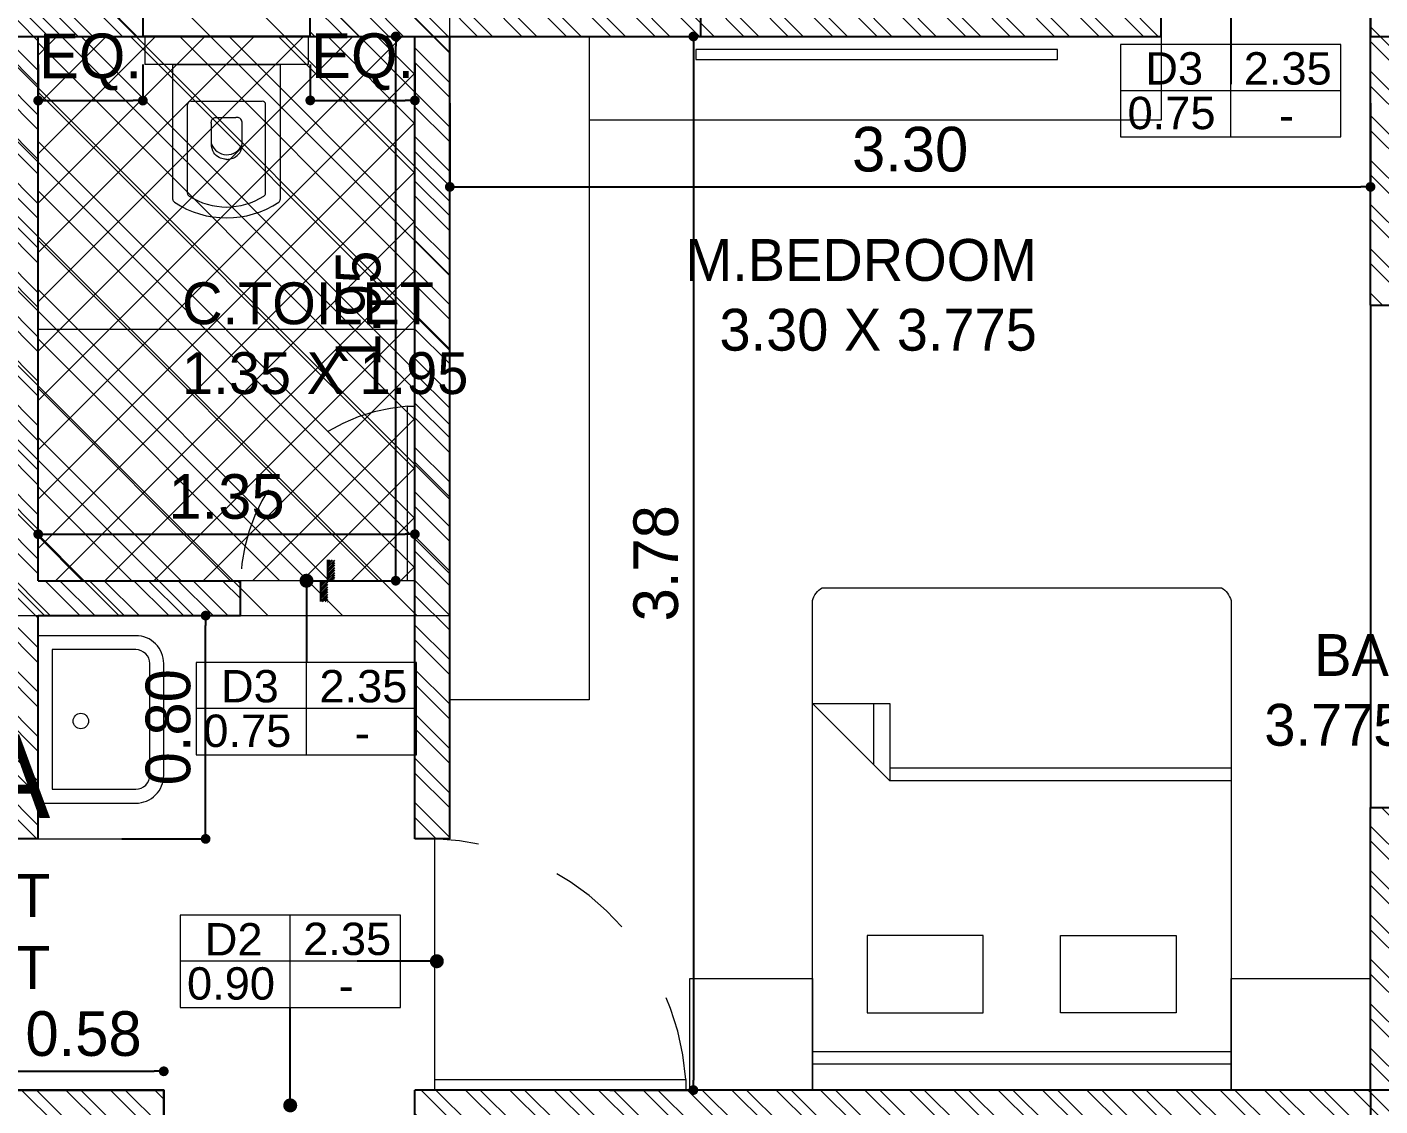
# Model space of a CAD drawing. Header units: metres. Extents: x 494 to 1845, y -666 to 1061.
# Drawn here: x 1823.926 to 1825.532, y 229.103 to 230.384 of the extents above; entities that cross this region are included whole.
import ezdxf

# ---------------------------------------------------------------- set-up
doc = ezdxf.new("R2010")
doc.units = ezdxf.units.M
doc.header["$MEASUREMENT"] = 0
doc.linetypes.add('1', pattern=[0])
doc.linetypes.add('DASHED2', pattern=[0.375, 0.25, -0.125])
doc.layers.get('Defpoints').update_dxf_attribs({"color": 12})
for name, color, linetype in [('A-AREA', 1, 'Continuous'), ('TILE DROP', 180, '1'), ('VDA-TEXT', 250, '1'), ('VDA-WALL BELOW', 8, 'Continuous')]:
    doc.layers.add(name, color=color, linetype=linetype)
for name, color, linetype, lineweight in [('A-Wall Hatch', 8, 'Continuous', 9), ('col hatch', 8, 'Continuous', 13), ('DIMENSION', 8, 'Continuous', 5), ('VDA-DOOR', 23, 'Continuous', 5), ('VDA-DW TAGS', 4, 'Continuous', 9), ('VDA-FURNITURE', 8, 'Continuous', 13), ('VDA-HATCH', 8, 'Continuous', 9), ('VDA-PLUMBING', 8, 'Continuous', 13), ('VDA-WALL', 250, 'Continuous', 25)]:
    doc.layers.add(name, color=color, linetype=linetype, lineweight=lineweight)
doc.styles.add('arial', font='arial.ttf', dxfattribs={"height": 0.3})
doc.styles.add('RS', font='GOTHIC.TTF')
doc.styles.get("Standard").update_dxf_attribs({"font": 'arial.ttf'})
doc.dimstyles.new('SMALL-1', dxfattribs={"dimtxt": 0.16, "dimasz": 0.035, "dimexe": 0, "dimexo": 0.1, "dimgap": 0.05, "dimtad": 1, "dimzin": 0, "dimdsep": 46, "dimtxsty": 'RS', "dimblk": 'DOT', "dimcen": 2.5, "dimclrd": 256, "dimclre": 256, "dimclrt": 5, "dimadec": 0, "dimazin": 0, "dimtfac": 1, "dimtdec": 3, "dimtofl": 0, "dimtmove": 0, "dimatfit": 3, "dimfxl": 0, "dimtolj": 1, "dimtzin": 0, "dimarcsym": 0})
pattern_1 = [(135.0000000000001, (-4.440892098500626e-16, 0.375), (-0.004419417382415919, -0.004419417382415927), [])]

# ---------------------------------------------------------------- blocks, each defined once
blk = doc.blocks.new('zw$DE63')
at = {"layer": 'VDA-FURNITURE', "extrusion": (-1.507989483803639e-06, 1.204778851980319e-06, 0.9999999999981374)}
for p, q in [((0, 1.465385175775737), (1.737475395202637e-05, 0.03461594507098198)), ((1.799999579787254, 1.500022419262677), (0.04615342523902655, 1.500001120846719)), ((0.6923106350004673, 1.223085890640505), (0.4153841948136687, 1.500005604699254)), ((0.4153841948136687, 1.500005604699254), (0.4153875578194857, 1.223082527751103)), ((1.799999579787254, 1.500022419262677), (1.661538041196764, 1.500020737759769)), ((1.661538041196764, 1.500020737759769), (1.661556256935, 2.073787618428469e-05)), ((1.707710103131831, 2.129829954355955e-05), (1.707691887393594, 1.500021298183128)), ((1.800017794594169, 2.241926267743111e-05), (1.799999579787254, 1.500022419262677)), ((1.800017794594169, 2.241926267743111e-05), (1.799999579787254, 1.500022419262677)), ((0.6346176266670227, 1.280777497799136), (0.4153868574649096, 1.280774835497141)), ((1.246155807748437, 1.303861847263761), (1.523078884929419, 1.303865210153162)), ((1.246160851791501, 0.8884772319579497), (1.246155807748437, 1.303861847263761)), ((1.523078884929419, 1.303865210153162), (1.523083928972483, 0.8884805948473513)), ((0.4153875578194857, 1.223082527751103), (0.6923106350004673, 1.223085890640505)), ((0.646171641536057, 8.407281711697578e-06), (0.646156788803637, 1.223085330217145)), ((0.6923254877328873, 8.967705070972443e-06), (0.6923106350004673, 1.223085890640505)), ((1.523083928972483, 0.8884805948473513), (1.246160851791501, 0.8884772319579497)), ((1.5230872919783, 0.6115575178992003), (1.246164214797318, 0.6115541550097987)), ((1.246164214797318, 0.6115541550097987), (1.246169258840382, 0.1961695397039875)), ((1.523092336021364, 0.1961729025933892), (1.5230872919783, 0.6115575178992003)), ((1.246169258840382, 0.1961695397039875), (1.523092336021364, 0.1961729025933892)), ((0.04617164097726345, 1.120963133871555e-06), (1.800017794594169, 2.241926267743111e-05)), ((1.661556256935, 2.073787618428469e-05), (1.800017794594169, 2.241926267743111e-05))]:
    blk.add_line(p, q, dxfattribs=at)
at = {"layer": 'VDA-FURNITURE'}
for centre, start, end in [((0.0650025608483702, 1.426793432219711), 104.438611504063, 149.3025759873148), ((0.0650025608483702, 0.07320768862700788), 210.6974240127036, 255.5613884959456)]:
    blk.add_arc(centre, 0.07559534104429093, start, end, dxfattribs=at)
blk = doc.blocks.new('zw$FB86')
at = {"layer": 'VDA-FURNITURE'}
for points in [[(0, 0.4500000000007276), (0, 0.1000000000003638, 0.4142135623890781), (0.09999999999854481, 0), (0.5, 0, 0.4142135623784227), (0.5999999999985448, 0.1000000000003638), (0.5999999999985448, 0.4500000000007276)], [(0.05000000000291038, 0.4000000000014552), (0.05000000000291038, 0.09999999999672582, 0.4142135623730954), (0.09999999999854481, 0.0499999999992724), (0.5, 0.0499999999992724, 0.4142135623730952), (0.5499999999956344, 0.09999999999854481), (0.5499999999956344, 0.4000000000014552)]]:
    blk.add_lwpolyline(points, format="xyb", close=True, dxfattribs=at)
blk.add_circle((0.2941563244385179, 0.2973085056728451), 0.02777948606671998, dxfattribs=at)
blk = doc.blocks.new('zw$2702')
at = {"layer": 'VDA-FURNITURE'}
for p, q in [((0.5499802494960022, 0), (0.5499802476333571, 0.584986173780635)), ((0.6499802481921506, 0.5849861740134656), (0.5499802476333571, 0.584986173780635)), ((0.6499802491234732, 2.328306436538696e-10), (0.6499802481921506, 0.5849861740134656)), ((0.06626789482106688, 0.4849861727561802), (0.5499802476333571, 0.4849861738039181)), ((0.5499802476333571, 0.4849861738039181), (0.5499802485646796, 0.09999999997671694)), ((0.08852634602953913, 0.4324880581116304), (0.4059854198785615, 0.4324880588101223)), ((0.4179849887805176, 0.4204884897917509), (0.4179849887805176, 0.1644976834068075)), ((0.2337104606049252, 0.338173373718746), (0.2403773705082131, 0.3416860003490001)), ((0.2403773705082131, 0.3416860003490001), (0.248177426175971, 0.3443942085141316)), ((0.248177426175971, 0.3443942085141316), (0.2571995307298494, 0.3461371148005128)), ((0.2571995307298494, 0.3461371148005128), (0.2675325863601756, 0.3467538355616853)), ((0.2675325863601756, 0.3467538355616853), (0.2780191826241207, 0.3467557415133342)), ((0.2780191826241207, 0.3467557415133342), (0.2874714464487624, 0.3467611278174445)), ((0.2874714464487624, 0.3467611278174445), (0.2959387444498134, 0.3467694973805919)), ((0.2959387444498134, 0.3467694973805919), (0.3034704441743088, 0.3467803528765216)), ((0.3034704441743088, 0.3467803528765216), (0.3101159131692839, 0.3467931972118095)), ((0.3101159131692839, 0.3467931972118095), (0.3159245171191287, 0.3468075330602005)), ((0.3159245171191287, 0.3468075330602005), (0.3209456235708785, 0.3468228633282706)), ((0.3209456235708785, 0.3468228633282706), (0.3252286000715685, 0.3468386908061802)), ((0.3252286000715685, 0.3468386908061802), (0.3288228123055887, 0.3468545182840899)), ((0.3288228123055887, 0.3468545182840899), (0.3317776278199744, 0.34686984855216)), ((0.3317776278199744, 0.34686984855216), (0.3341424141617608, 0.3468841845169663)), ((0.3341424141617608, 0.3468841845169663), (0.3359665379466605, 0.3468970287358388)), ((0.3359665379466605, 0.3468970287358388), (0.3381902633773279, 0.346916253794916)), ((0.3381902633773279, 0.346916253794916), (0.3388437426256132, 0.3469235459342599)), ((0.3388437426256132, 0.3469235459342599), (0.3397653868960333, 0.3470724488142878)), ((0.3397653868960333, 0.3470724488142878), (0.3421951776908827, 0.3472432924900204)), ((0.3421951776908827, 0.3472432924900204), (0.3456303991915775, 0.3470222798641771)), ((0.3456303991915775, 0.3470222798641771), (0.3495683355795336, 0.3459956140723079)), ((0.3495683355795336, 0.3459956140723079), (0.3535062728988123, 0.3437494980171323)), ((0.3535062728988123, 0.3437494980171323), (0.3569414934681845, 0.3398701344849542)), ((0.3569414934681845, 0.3398701344849542), (0.3583134880827856, 0.337188673322089)), ((0.2097325569557142, 0.2918388803955168), (0.2097360829429817, 0.2924556011566892)), ((0.2097325569557142, 0.2916363230906427), (0.2097360829429817, 0.2910196023294702)), ((0.2097360829429817, 0.2924556011566892), (0.2098059284107876, 0.2941985074430704)), ((0.2097360829429817, 0.2910196023294702), (0.2098059284107876, 0.289276696043089)), ((0.2098059284107876, 0.2941985074430704), (0.2100309964807821, 0.2969067156082019)), ((0.2100309964807821, 0.2969067156082019), (0.2105001874806476, 0.3004193421220407)), ((0.2105001874806476, 0.3004193421220407), (0.2113024063946796, 0.3045755033381283)), ((0.2113024063946796, 0.3045755033381283), (0.2125265535505605, 0.3092143153771758)), ((0.2125265535505605, 0.3092143153771758), (0.214261531138618, 0.3141748948255554)), ((0.214261531138618, 0.3141748948255554), (0.2165962422805023, 0.3192963579203933)), ((0.2165962422805023, 0.3192963579203933), (0.2196195882352185, 0.3244178210152313)), ((0.2196195882352185, 0.3244178210152313), (0.2234204721244168, 0.3293784004636109)), ((0.2234204721244168, 0.3293784004636109), (0.2280877952071023, 0.3340172126190737)), ((0.2280877952071023, 0.3340172126190737), (0.2337104606049252, 0.338173373718746)), ((0.3583134880827856, 0.337188673322089), (0.3593712842630339, 0.3339437264949083)), ((0.3593712842630339, 0.3339437264949083), (0.3600520447434974, 0.3300835692789406)), ((0.3600520447434974, 0.3300835692789406), (0.3602929294647765, 0.3255564770661294)), ((0.3602929294647765, 0.3262134199030697), (0.3602929294647765, 0.2587727529462427)), ((0.2098059284107876, 0.289276696043089), (0.2100309964807821, 0.2865684878779575)), ((0.2100309964807821, 0.2865684878779575), (0.2105001884119702, 0.2830558613641188)), ((0.2105001884119702, 0.2830558613641188), (0.2113024063946796, 0.2788997001480311)), ((0.2113024063946796, 0.2788997001480311), (0.2125265535505605, 0.2742608881089836)), ((0.2125265535505605, 0.2742608881089836), (0.214261531138618, 0.2693003086606041)), ((0.214261531138618, 0.2693003086606041), (0.2165962422805023, 0.2641788455657661)), ((0.2165962422805023, 0.2641788455657661), (0.2196195882352185, 0.2590573824709281)), ((0.2196195882352185, 0.2590573824709281), (0.2234204721244168, 0.2540968030225486)), ((0.2234204721244168, 0.2540968030225486), (0.2280877952071023, 0.2494579909835011)), ((0.2280877952071023, 0.2494579909835011), (0.2337104615362477, 0.2453018297674134)), ((0.2337104615362477, 0.2453018297674134), (0.2403773705082131, 0.24178920336999)), ((0.3537337652014685, 0.2415397411677986), (0.357100939618249, 0.2454759883694351)), ((0.357100939618249, 0.2454759883694351), (0.358435750247736, 0.2480648637283593)), ((0.358435750247736, 0.2480648637283593), (0.3594544718580437, 0.2511184909380972)), ((0.3594544718580437, 0.2511184909380972), (0.3600944245772553, 0.2546750580659136)), ((0.3600944245772553, 0.2546750580659136), (0.3602929294647765, 0.2587727529462427)), ((0.2403773705082131, 0.24178920336999), (0.2481774271072936, 0.2390809950884432)), ((0.2481774271072936, 0.2390809950884432), (0.2571995316611719, 0.237338088802062)), ((0.2571995316611719, 0.237338088802062), (0.2675325863601756, 0.2367213681573048)), ((0.2675325863601756, 0.2367213681573048), (0.2780236706676078, 0.2367217985447496)), ((0.2780236706676078, 0.2367217985447496), (0.2874886181743932, 0.2367230148520321)), ((0.2874886181743932, 0.2367230148520321), (0.2959756257550907, 0.2367249047383666)), ((0.2959756257550907, 0.2367249047383666), (0.3035328884216142, 0.236727355979383)), ((0.3035328884216142, 0.236727355979383), (0.3102086030485225, 0.236730256350711)), ((0.3102086030485225, 0.236730256350711), (0.3160509665103746, 0.236733493511565)), ((0.3160509665103746, 0.236733493511565), (0.3211081728877616, 0.2367369552375749)), ((0.3211081728877616, 0.2367369552375749), (0.3254284199865651, 0.236740529187955)), ((0.3254284199865651, 0.236740529187955), (0.3290599037500215, 0.236744103138335)), ((0.3290599037500215, 0.236744103138335), (0.332050820121367, 0.2367475647479296)), ((0.332050820121367, 0.2367475647479296), (0.334449365043838, 0.2367508019087836)), ((0.334449365043838, 0.2367508019087836), (0.336303734460671, 0.2367537022801116)), ((0.336303734460671, 0.2367537022801116), (0.338572732413013, 0.2367580434074625)), ((0.338572732413013, 0.2367580434074625), (0.3392433824556065, 0.2367596899857745)), ((0.3392433824556065, 0.2367596899857745), (0.3401572865041089, 0.2367472226032987)), ((0.3401572865041089, 0.2367472226032987), (0.3425647087933612, 0.2369134899927303)), ((0.3498543801324558, 0.2390042450278997), (0.3537337652014685, 0.2415397411677986)), ((0.0885263469608617, 0.1524981135735288), (0.4059854198785615, 0.1524981142720208)), ((0.5499802485646796, 0.09999999997671694), (0.06626789575238945, 0.09999999892897904)), ((0.6499802491234732, 2.328306436538696e-10), (0.5499802494960022, 0))]:
    blk.add_line(p, q, dxfattribs=at)
for centre, radius, start, end in [((0.06626789482106688, 0.4729866042835056), 0.01199956846898923, 90.00000178148115, 146.5314734667167), ((0.3392895713986945, 0.2924930856897845), 0.3392895713959484, 146.5314716852323, 213.4685283147677), ((0.2879243318529916, 0.2924930862718611), 0.2489257321441072, 147.4567942573825, 212.5432060142842), ((0.08852634602953913, 0.4204884890568792), 0.011999569053979, 90.00000010672171, 150.4906703928836), ((0.4059854198785615, 0.4204884897553711), 0.011999569053979, 1.334021322268115e-07, 90.00000010672171), ((0.2850434205101919, 0.2912927382494672), 0.0588110275135647, 109.8583284364351, 247.3191860105703), ((0.3340704313086462, 0.2802833565147012), 0.0441938690793455, 281.0814857867093, 290.9254203467502), ((0.0885263469608617, 0.1644976825555204), 0.011999569053979, 209.5093298833318, 270.0000001067217), ((0.4059854198785615, 0.1644976832540124), 0.011999569053979, 270.0000001067217, 1.334021322268115e-07), ((0.06626789575238945, 0.1119995681438013), 0.01199956927687568, 213.4685292737154, 270.000000958813)]:
    blk.add_arc(centre, radius, start, end, dxfattribs=at)
blk = doc.blocks.new('zw$F1DC')
at = {"layer": 'VDA-DOOR'}
for p, q in [((2.601322194095701e-05, 0), (2.601322339979006e-05, 0.9000000000000001)), ((2.601322192941069e-05, 0.0379718426371404), (0.9000260132219293, 0.0379718426371404)), ((2.601322194095701e-05, 0), (0.9000260132219409, 2.777222896099829e-13)), ((0.9000260132219293, 0.03797184263741812), (0.9000260132219293, 2.777222896099829e-13))]:
    blk.add_line(p, q, dxfattribs=at).dxf.unprotected_set("ltscale", 0)
at = {"layer": 'VDA-DOOR', "linetype": 'DASHED2', "ltscale": 0.3}
blk.add_arc((-0.02829771850029106, -0.03040769462445214), 0.9308387142759031, 4.212750427302682, 88.25632433435375, dxfattribs=at)
blk = doc.blocks.new('zw$AB1F')
at = {"layer": 'VDA-DOOR', "xscale": 1.111111111003124, "yscale": 1.111111111003124, "zscale": 1.111111111003124, "rotation": 90.00000000080222}
blk.add_blockref('zw$F1DC', (0.9999999967510598, -1.13686837721616e-13), dxfattribs=at)
blk = doc.blocks.new('_Dot')
at = {"color": 0, "linetype": 'ByBlock', "lineweight": -2}
blk.add_line((-0.5, 0), (-1, 0), dxfattribs=at)
at = {"color": 0, "linetype": 'ByBlock', "const_width": 0.5}
blk.add_lwpolyline([(-0.25, 0, 1), (0.25, 0, 1)], format="xyb", close=True, dxfattribs=at)
blk = doc.blocks.new('*D1131')
at = {"layer": 'Defpoints', "color": 0, "transparency": 16777216}
for p in [(-0.375, 2.875), (0, 2.875), (0, 2.64597654004092)]:
    blk.add_point(p, dxfattribs=at)
at = {"layer": 'DIMENSION', "lineweight": -2, "transparency": 16777216}
for p, q in [((-0.375, 2.775), (-0.375, 2.64597654004092)), ((0, 2.775), (0, 2.64597654004092)), ((-0.34, 2.64597654004092), (-0.035, 2.64597654004092))]:
    blk.add_line(p, q, dxfattribs=at)
at = {"layer": 'DIMENSION', "lineweight": -2, "transparency": 16777216, "xscale": 0.035, "yscale": 0.035, "zscale": 0.035, "rotation": 180}
blk.add_blockref('_Dot', (-0.375, 2.64597654004092), dxfattribs=at)
at = {"layer": 'DIMENSION', "lineweight": -2, "transparency": 16777216, "xscale": 0.035, "yscale": 0.035, "zscale": 0.035}
blk.add_blockref('_Dot', (0, 2.64597654004092), dxfattribs=at)
at = {"layer": 'DIMENSION', "color": 5, "transparency": 16777216, "insert": (-0.1875, 2.784297410197276), "char_height": 0.16, "attachment_point": 5, "style": 'RS'}
blk.add_mtext('\\A1;EQ.', dxfattribs=at)
blk = doc.blocks.new('*D1132')
at = {"layer": 'Defpoints', "color": 0, "transparency": 16777216}
for p in [(-1.349999999999909, 2.875), (-0.974999999999909, 2.875), (-0.974999999999909, 2.645229276201235)]:
    blk.add_point(p, dxfattribs=at)
at = {"layer": 'DIMENSION', "lineweight": -2, "transparency": 16777216}
for p, q in [((-1.349999999999909, 2.775), (-1.349999999999909, 2.645229276201235)), ((-0.974999999999909, 2.775), (-0.974999999999909, 2.645229276201235)), ((-1.314999999999909, 2.645229276201235), (-1.009999999999909, 2.645229276201235))]:
    blk.add_line(p, q, dxfattribs=at)
at = {"layer": 'DIMENSION', "lineweight": -2, "transparency": 16777216, "xscale": 0.035, "yscale": 0.035, "zscale": 0.035, "rotation": 180}
blk.add_blockref('_Dot', (-1.349999999999909, 2.645229276201235), dxfattribs=at)
at = {"layer": 'DIMENSION', "lineweight": -2, "transparency": 16777216, "xscale": 0.035, "yscale": 0.035, "zscale": 0.035}
blk.add_blockref('_Dot', (-0.974999999999909, 2.645229276201235), dxfattribs=at)
at = {"layer": 'DIMENSION', "color": 5, "transparency": 16777216, "insert": (-1.162499999999909, 2.783550146357591), "char_height": 0.16, "attachment_point": 5, "style": 'RS'}
blk.add_mtext('\\A1;EQ.', dxfattribs=at)
blk = doc.blocks.new('*D1133')
at = {"layer": 'Defpoints', "color": 0, "transparency": 16777216}
for p in [(-1.349999999999909, 2.875), (-0.06865434965970962, 2.875), (-1.349999999999909, 0.9250000000000114)]:
    blk.add_point(p, dxfattribs=at)
at = {"layer": 'DIMENSION', "lineweight": -2, "transparency": 16777216}
for p, q in [((-0.3686543496597096, 2.875), (-0.06865434965970962, 2.875)), ((-0.06865434965970985, 0.9600000000000113), (-0.06865434965970985, 2.84)), ((-0.3686543496597098, 0.9250000000000113), (-0.06865434965970985, 0.9250000000000113))]:
    blk.add_line(p, q, dxfattribs=at)
at = {"layer": 'DIMENSION', "lineweight": -2, "transparency": 16777216, "xscale": 0.035, "yscale": 0.035, "zscale": 0.035}
for p, rotation in [((-0.06865434965970962, 2.875), 90), ((-0.06865434965970985, 0.9250000000000113), 270)]:
    blk.add_blockref('_Dot', p, dxfattribs=dict(at, rotation=rotation))
at = {"layer": 'DIMENSION', "color": 5, "transparency": 16777216, "insert": (-0.2026788228072283, 1.900000000000006), "char_height": 0.16, "attachment_point": 5, "rotation": 90, "style": 'RS'}
blk.add_mtext('\\A1;1.95', dxfattribs=at)
blk = doc.blocks.new('*D1134')
at = {"layer": 'Defpoints', "color": 0, "transparency": 16777216}
for p in [(-4.028608827866265e-06, 1.091679470204269), (-1.349999999999909, 0.9250000000000114), (-4.028608827866265e-06, 0.9249999693944915)]:
    blk.add_point(p, dxfattribs=at)
at = {"layer": 'DIMENSION', "lineweight": -2, "transparency": 16777216}
for p, q in [((-1.349999999999909, 1.025000000000011), (-1.349999999999909, 1.091679470204269)), ((-1.314999999999909, 1.091679470204269), (-0.03500402860882787, 1.091679470204269)), ((-4.028608827866265e-06, 1.024999969394492), (-4.028608827866265e-06, 1.091679470204269))]:
    blk.add_line(p, q, dxfattribs=at)
at = {"layer": 'DIMENSION', "lineweight": -2, "transparency": 16777216, "xscale": 0.035, "yscale": 0.035, "zscale": 0.035, "rotation": 180}
blk.add_blockref('_Dot', (-1.349999999999909, 1.091679470204269), dxfattribs=at)
at = {"layer": 'DIMENSION', "lineweight": -2, "transparency": 16777216, "xscale": 0.035, "yscale": 0.035, "zscale": 0.035}
blk.add_blockref('_Dot', (-4.028608827866265e-06, 1.091679470204269), dxfattribs=at)
at = {"layer": 'DIMENSION', "color": 5, "transparency": 16777216, "insert": (-0.6750020143043685, 1.225703943351788), "char_height": 0.16, "attachment_point": 5, "style": 'RS'}
blk.add_mtext('\\A1;1.35', dxfattribs=at)
blk = doc.blocks.new('*D1135')
at = {"layer": 'Defpoints', "color": 0, "transparency": 16777216}
for p in [(-1.349999999999909, 0.8000000000000114), (-0.75, 0.8000000000000114), (-1.349999999999909, 0)]:
    blk.add_point(p, dxfattribs=at)
at = {"layer": 'DIMENSION', "lineweight": -2, "transparency": 16777216}
for p, q in [((-1.05, 0.8000000000000114), (-0.75, 0.8000000000000114)), ((-0.75, 0.03499999999999997), (-0.75, 0.7650000000000113)), ((-1.05, -1.836970198720474e-17), (-0.75, -3.673940397441504e-17))]:
    blk.add_line(p, q, dxfattribs=at)
at = {"layer": 'DIMENSION', "lineweight": -2, "transparency": 16777216, "xscale": 0.035, "yscale": 0.035, "zscale": 0.035}
for p, rotation in [((-0.75, 0.8000000000000114), 90), ((-0.75, -3.673940397441504e-17), 270)]:
    blk.add_blockref('_Dot', p, dxfattribs=dict(at, rotation=rotation))
at = {"layer": 'DIMENSION', "color": 5, "transparency": 16777216, "insert": (-0.8840244731475186, 0.3999999999999773), "char_height": 0.16, "attachment_point": 5, "rotation": 90, "style": 'RS'}
blk.add_mtext('\\A1;0.80', dxfattribs=at)
blk = doc.blocks.new('*D1142')
at = {"layer": 'Defpoints', "color": 0, "transparency": 16777216}
for p in [(-0.900000000000091, -0.8327683611903467), (-1.474999999999909, -0.8999999999999773), (-0.900000000000091, -0.8999999999999773)]:
    blk.add_point(p, dxfattribs=at)
at = {"layer": 'DIMENSION', "lineweight": -2, "transparency": 16777216}
for p, q in [((-1.474999999999909, -0.8327683611903467), (-1.474999999999909, -0.8327683611903467)), ((-1.439999999999909, -0.8327683611903467), (-0.935000000000091, -0.8327683611903467)), ((-0.900000000000091, -0.8327683611903467), (-0.900000000000091, -0.8327683611903467))]:
    blk.add_line(p, q, dxfattribs=at)
at = {"layer": 'DIMENSION', "lineweight": -2, "transparency": 16777216, "xscale": 0.035, "yscale": 0.035, "zscale": 0.035, "rotation": 180}
blk.add_blockref('_Dot', (-1.474999999999909, -0.8327683611903467), dxfattribs=at)
at = {"layer": 'DIMENSION', "lineweight": -2, "transparency": 16777216, "xscale": 0.035, "yscale": 0.035, "zscale": 0.035}
blk.add_blockref('_Dot', (-0.900000000000091, -0.8327683611903467), dxfattribs=at)
at = {"layer": 'DIMENSION', "color": 5, "transparency": 16777216, "insert": (-1.1875, -0.698743888042828), "char_height": 0.16, "attachment_point": 5, "style": 'RS'}
blk.add_mtext('\\A1;0.58', dxfattribs=at)
blk = doc.blocks.new('*D1151')
at = {"layer": 'Defpoints', "color": 0, "transparency": 16777216}
for p in [(0.125, 2.875), (3.424999999999955, 2.875), (3.424999999999955, 2.336164428496204)]:
    blk.add_point(p, dxfattribs=at)
at = {"layer": 'DIMENSION', "lineweight": -2, "transparency": 16777216}
for p, q in [((0.125, 2.636164428496204), (0.125, 2.336164428496204)), ((3.424999999999955, 2.636164428496204), (3.424999999999955, 2.336164428496204)), ((0.16, 2.336164428496204), (3.389999999999954, 2.336164428496204))]:
    blk.add_line(p, q, dxfattribs=at)
at = {"layer": 'DIMENSION', "lineweight": -2, "transparency": 16777216, "xscale": 0.035, "yscale": 0.035, "zscale": 0.035, "rotation": 180}
blk.add_blockref('_Dot', (0.125, 2.336164428496204), dxfattribs=at)
at = {"layer": 'DIMENSION', "lineweight": -2, "transparency": 16777216, "xscale": 0.035, "yscale": 0.035, "zscale": 0.035}
blk.add_blockref('_Dot', (3.424999999999955, 2.336164428496204), dxfattribs=at)
at = {"layer": 'DIMENSION', "color": 5, "transparency": 16777216, "insert": (1.774999999999977, 2.470188901643723), "char_height": 0.16, "attachment_point": 5, "style": 'RS'}
blk.add_mtext('\\A1;3.30', dxfattribs=at)
blk = doc.blocks.new('*D1152')
at = {"layer": 'Defpoints', "color": 0, "transparency": 16777216}
for p in [(0.125, 2.875), (0.125, -0.8999999999999773), (0.9981841268393055, -0.8999999999999773)]:
    blk.add_point(p, dxfattribs=at)
at = {"layer": 'DIMENSION', "lineweight": -2, "transparency": 16777216}
for p, q in [((0.6981841268393056, 2.875), (0.9981841268393057, 2.875)), ((0.9981841268393057, 2.84), (0.9981841268393057, -0.8649999999999772)), ((0.6981841268393054, -0.8999999999999773), (0.9981841268393055, -0.8999999999999773))]:
    blk.add_line(p, q, dxfattribs=at)
at = {"layer": 'DIMENSION', "lineweight": -2, "transparency": 16777216, "xscale": 0.035, "yscale": 0.035, "zscale": 0.035}
for p, rotation in [((0.9981841268393057, 2.875), 90), ((0.9981841268393055, -0.8999999999999773), 270)]:
    blk.add_blockref('_Dot', p, dxfattribs=dict(at, rotation=rotation))
at = {"layer": 'DIMENSION', "color": 5, "transparency": 16777216, "insert": (0.8641596536917869, 0.9875000000000114), "char_height": 0.16, "attachment_point": 5, "rotation": 90, "style": 'RS'}
blk.add_mtext('\\A1;3.78', dxfattribs=at)
blk = doc.blocks.new('*D1153')
at = {"layer": 'Defpoints', "color": 0, "transparency": 16777216}
for p in [(3.424999999999955, 2.875), (3.85619306444687, 2.875), (3.424999999999955, 1.912500000000017)]:
    blk.add_point(p, dxfattribs=at)
at = {"layer": 'DIMENSION', "lineweight": -2, "transparency": 16777216}
for p, q in [((3.55619306444687, 2.875), (3.85619306444687, 2.875)), ((3.85619306444687, 1.947500000000017), (3.85619306444687, 2.84)), ((3.55619306444687, 1.912500000000017), (3.85619306444687, 1.912500000000017))]:
    blk.add_line(p, q, dxfattribs=at)
at = {"layer": 'DIMENSION', "lineweight": -2, "transparency": 16777216, "xscale": 0.035, "yscale": 0.035, "zscale": 0.035}
for p, rotation in [((3.85619306444687, 2.875), 90), ((3.85619306444687, 1.912500000000017), 270)]:
    blk.add_blockref('_Dot', p, dxfattribs=dict(at, rotation=rotation))
at = {"layer": 'DIMENSION', "color": 5, "transparency": 16777216, "insert": (3.717872194290514, 2.306249999999977), "char_height": 0.16, "attachment_point": 5, "rotation": 90, "style": 'RS'}
blk.add_mtext('\\A1;EQ.', dxfattribs=at)
blk = doc.blocks.new('*D1154')
at = {"layer": 'Defpoints', "color": 0, "transparency": 16777216}
for p in [(3.424999999999955, 0.1125000000000171), (3.424999216726746, -0.8999986044702268), (3.855946973516211, -0.8999986044702268)]:
    blk.add_point(p, dxfattribs=at)
at = {"layer": 'DIMENSION', "lineweight": -2, "transparency": 16777216}
for p, q in [((3.555946973516211, 0.1125000000000171), (3.855946973516211, 0.1125000000000171)), ((3.855946973516211, 0.07750000000001711), (3.855946973516211, -0.8649986044702268)), ((3.555946973516211, -0.8999986044702268), (3.855946973516211, -0.8999986044702268))]:
    blk.add_line(p, q, dxfattribs=at)
at = {"layer": 'DIMENSION', "lineweight": -2, "transparency": 16777216, "xscale": 0.035, "yscale": 0.035, "zscale": 0.035}
for p, rotation in [((3.855946973516211, 0.1125000000000171), 90), ((3.855946973516211, -0.8999986044702268), 270)]:
    blk.add_blockref('_Dot', p, dxfattribs=dict(at, rotation=rotation))
at = {"layer": 'DIMENSION', "color": 5, "transparency": 16777216, "insert": (3.717626103359855, -0.456249302235102), "char_height": 0.16, "attachment_point": 5, "rotation": 90, "style": 'RS'}
blk.add_mtext('\\A1;EQ.', dxfattribs=at)
blk = doc.blocks.new('D2 F')
at = {"layer": 'VDA-DW TAGS'}
for p, q in [((1526.931973292432, 317.9785229997766), (1526.931973292432, 318.3093975895068)), ((1527.326713496184, 318.1439602946417), (1526.536973292432, 318.1439602946417))]:
    blk.add_line(p, q, dxfattribs=at)
blk.add_lwpolyline([(1527.326713496184, 318.3093975895068), (1526.536973292432, 318.3093975895068), (1526.536973292432, 317.9785229997766), (1527.326713496184, 317.9785229997766)], close=True, dxfattribs=at)
at = {"layer": 'VDA-DW TAGS', "char_height": 0.1159809851405905, "attachment_point": 8, "style": 'arial'}
for s, insert, width in [('D2', (1526.729266800857, 318.1646217140338), 0.2822932409837917), ('2.35', (1527.136089685218, 318.1646217140338), 0.2822932409837917), ('0.90', (1526.719750490626, 318.0048427286442), 0.275840167237977), ('-', (1527.132187534136, 317.9991844191687), 0.3661736348513708)]:
    blk.add_mtext(s, dxfattribs=dict(at, insert=insert, width=width))
blk = doc.blocks.new('D3 F')
at = {"layer": 'VDA-DW TAGS'}
for p, q in [((1526.935698725297, 319.900243490464), (1526.935698725297, 320.2311180801943)), ((1527.330438929049, 320.0656807853292), (1526.540698725297, 320.0656807853292))]:
    blk.add_line(p, q, dxfattribs=at)
blk.add_lwpolyline([(1527.330438929049, 320.2311180801943), (1526.540698725297, 320.2311180801943), (1526.540698725297, 319.900243490464), (1527.330438929049, 319.900243490464)], close=True, dxfattribs=at)
at = {"layer": 'VDA-DW TAGS', "char_height": 0.1159809851405905, "attachment_point": 8, "style": 'arial'}
for s, insert, width in [('D3', (1526.732992233722, 320.0863422047213), 0.2822932409837917), ('2.35', (1527.139815118083, 320.0863422047213), 0.2822932409837917), ('0.75', (1526.723475923491, 319.9265632193317), 0.275840167237977), ('-', (1527.135912967001, 319.9209049098562), 0.3661736348513708)]:
    blk.add_mtext(s, dxfattribs=dict(at, insert=insert, width=width))
blk = doc.blocks.new('TT-level diff-flat-14')
at = {"layer": 'TILE DROP'}
h = blk.add_hatch(dxfattribs=at)
h.set_pattern_fill('ANSI31', color=256, scale=0.05, angle=90.00000000000006, style=0)
h.set_pattern_definition(pattern_1)
h.paths.add_polyline_path([(-0.07499999999998863, 0.02500000000000568), (-0.07499999999998863, 0), (0, 0), (0, 0.02500000000000568)])
h = blk.add_hatch(dxfattribs=at)
h.set_pattern_fill('ANSI31', color=256, scale=0.05, angle=90.00000000000006, style=0)
h.set_pattern_definition(pattern_1)
h.paths.add_polyline_path([(0, 0), (0, -0.02500000000000568), (0.07499999999998863, -0.02500000000000568), (0.07499999999998863, 0)])
for points in [[(0, 0), (-0.07499999999998863, 0)], [(0.07499999999998863, -0.02500000000000568), (0, -0.02500000000000568), (0, 0), (-0.07499999999998863, 0)]]:
    blk.add_lwpolyline(points, dxfattribs=at)
blk = doc.blocks.new('SDFDSFD')
at = {"layer": 'A-Wall Hatch', "ltscale": 0.1}
h = blk.add_hatch(dxfattribs=at)
h.set_pattern_fill('ANSI32', color=256, scale=0.3, angle=270)
h.set_pattern_definition([(315, (-5.76940198055172, -2.326928868841492), (0.07954951288348662, 0.07954951288348659), []), (315, (-5.76940198055172, -2.379961877341486), (0.07954951288348662, 0.07954951288348659), [])])
h.paths.add_polyline_path([(-3.575000000000045, 2.575000000000045), (-5.244999999999891, 2.575000000000045), (-5.244999999999891, 5.250000000000057), (-1.349999999999909, 5.250000000000057), (-1.349999999999909, 5.375000000000057), (-6.8449999999998, 5.375000000000057), (-6.8449999999998, 5.250000000000057), (-5.369999999999891, 5.250000000000057), (-5.369999999999891, 4.050000000000068), (-5.7199999999998, 4.050000000000068), (-5.7199999999998, 3.925000000000068), (-5.369999999999891, 3.925000000000068), (-5.369999999999891, 2.575000000000045), (-5.7199999999998, 2.575000000000045), (-5.7199999999998, 2.450000000000045), (-3.575000000000045, 2.450000000000045)])
h.paths.add_polyline_path([(-7.7199999999998, -2.949999999999989), (-7.7199999999998, -0.8999999999999773), (-6.8449999999998, -0.8999999999999773), (-6.8449999999998, 4.050000000000068), (-6.7199999999998, 4.050000000000068), (-6.7199999999998, -0.8999999999999773), (-6.449999999999863, -0.8999999999999773), (-6.449999999999863, -1.024999999999977), (-7.5949999999998, -1.024999999999977), (-7.5949999999998, -2.949999999999989)])
h.paths.add_polyline_path([(-2.375, -0.8999999999999773), (-4.649999999999864, -0.8999999999999773), (-4.649999999999864, -4.5), (-4.524999999999864, -4.5), (-4.524999999999864, -1.024999999999977), (-2.375, -1.024999999999977)])
h.paths.add_polyline_path([(-0.974999999999909, 2.999860553396445), (-0.9809027286516994, 2.999860553396445), (-1.349999999999909, 3), (-1.349999999999909, 4.050000000000068), (-1.474999999999909, 4.050000000000068), (-1.474999999999909, 3), (-2.375, 3), (-2.375, 2.450000000000045), (-2.25, 2.450000000000045), (-2.25, 2.875), (-1.474999999999909, 2.875), (-1.474999999999909, 0), (-1.349999999999909, 0), (-1.349999999999909, 0.8000000000000114), (-0.625, 0.8000000000000114), (-0.625, 0.9250000000000114), (-1.349999999999909, 0.9250000000000114), (-1.349999999999909, 2.875), (-0.974999999999909, 2.875)])
h.paths.add_polyline_path([(2.674999999999955, 3), (1.024999999999864, 3), (1.024999999999864, 4.350000000000023), (1.974999999999909, 4.350000000000023), (1.974999999999909, 4.474860553396468), (0.8999999999998636, 4.475000000000023), (0.8999999999998636, 3), (-0.375, 3), (-0.375, 2.875), (2.674999999999955, 2.875)])
h.paths.add_polyline_path([(-0.625, -1.925000000000011), (-1.349999999999909, -1.925000000000011), (-1.349999999999909, -1.024999999999977), (-0.900000000000091, -1.024999999999977), (-0.900000000000091, -0.8999999999999773), (-1.474999999999909, -0.8999999999999773), (-1.474999999999909, -4.5), (-0.974999999999909, -4.5), (-0.974999999999909, -4.375139446603555), (-0.9809027286516994, -4.375139446603555), (-1.349999999999909, -4.375), (-1.349999999999909, -2.050000003470643), (-0.625, -2.050000000000011)])
h.paths.add_polyline_path([(3.549999999999955, 4.475000000000023), (2.574999999999818, 4.475000000000023), (2.574999999999818, 4.350000000000023), (3.424999999999955, 4.350000000000023), (3.424999999999955, 3), (3.549999999999955, 3)])
h.paths.add_polyline_path([(0.125, -1.925000000000011), (0, -1.925000000000011), (0, -4.375), (-0.375, -4.375), (-0.375, -4.5), (0.125, -4.5)])
h.paths.add_polyline_path([(0.125, 2.875), (0, 2.875), (0, 0), (0.125, 0)])
h.paths.add_polyline_path([(4.875, 3), (3.549999999999955, 3), (3.549999999999955, 2.875), (4.875, 2.875)])
h.paths.add_polyline_path([(3.549999999999955, 3), (3.424999999999955, 3), (3.424999999999955, 2.875), (3.549999999999955, 2.875)])
h.paths.add_polyline_path([(3.549999999999955, 0.112500000000017), (3.424999999999955, 0.1125000000000171), (3.424999999999955, -0.8999999999999773), (0, -0.8999999999999773), (0, -1.024999999999977), (3.424999999999955, -1.024999999999977), (3.424999999999955, -4.5), (3.549999999999955, -4.5), (3.549999999999955, -1.024999999999977), (4.875, -1.024999999999977), (4.875, -0.8999999999999773), (3.549999999999955, -0.8999999999999773)])
h.paths.add_polyline_path([(3.424999999999955, 1.912500000000017), (3.549999999999955, 1.912500000000017), (3.549999999999955, 2.875), (3.424999999999955, 2.875)])
at = {"layer": 'VDA-HATCH'}
h = blk.add_hatch(dxfattribs=at)
h.set_pattern_fill('ANSI37', color=43)
h.set_pattern_definition([(45, (-42536.25676201939, 14913.54794713638), (-0.08838834764831846, 0.08838834764831846), []), (135, (-42536.25676201939, 14913.54794713638), (-0.08838834764831845, -0.08838834764831843), [])])
h.paths.add_polyline_path([(1.024999999999864, 3), (3.425000000028149, 3), (3.425000000028149, 4.350000000000023), (1.024999999999864, 4.350000000000023)])
h.paths.add_polyline_path([(-1.349954619197206, -2.050000003525213), (0, -2.050000003525213), (0, -4.375139446603555), (-1.349954619197206, -4.375139446603555)])
h.paths.add_polyline_path([(0, 2.875), (-1.349999999999909, 2.875), (-1.349999999999909, 0.9250000000000114), (0, 0.9250000000000114)])
blk.add_lwpolyline([(-1.474999999999909, -0.8999999999999773), (-0.900000000000091, -0.8999999999999773), (-0.900000000000091, -1.024999999999977), (-1.349999999999909, -1.024999999999977), (-1.349999999999909, -1.925000000000011), (-0.625, -1.925000000000011), (-0.625, -2.050000000000011), (-1.349954619197206, -2.050000003470416), (-1.349999999999909, -4.375), (-0.974999999999909, -4.375), (-0.974999999999909, -4.5), (-1.474999999999909, -4.5), (-1.474999999999909, -0.8999999999999773)])
at = {"layer": 'A-AREA'}
blk.add_lwpolyline([(-1.474999999999909, 5.250000000000057), (-1.474999999999909, 2.875), (1.024999999999864, 2.875), (1.024999999999864, 4.350000000000023), (3.425000000028149, 4.34999589387229), (3.424999999999955, 2.875), (4.75, 2.875), (4.75, -0.8999999999999773), (3.425065773919869, -0.8999986045160426), (3.424999999999955, -4.375), (-4.524999414097238, -4.37504520146598), (-4.524999999999864, -2.824999999999989), (-7.5949999999998, -2.824999999999989), (-7.5949999999998, -1.024999999999977), (-6.7199999999998, -1.024999999999977)], dxfattribs=at)
at = {"layer": 'VDA-FURNITURE', "extrusion": (4.368272014304201e-06, 5.8104550666431e-06, 0.9999999999735785)}
for p, q in [((0.6250257439605775, 2.874999999996362), (0.6250257440187852, 0.4984039976916392)), ((2.674999999999955, 2.574997532876182), (0.6250258890941041, 2.574999516247772))]:
    blk.add_line(p, q, dxfattribs=at)
at = {"layer": 'VDA-FURNITURE'}
for p, q in [((2.674999999999955, 2.875), (2.674999999999955, 2.574997532876182)), ((0, 1.824999999999989), (-1.349999999999909, 1.824999999999989)), ((-0.75, 0.8000000000000114), (-0.75, 0)), ((0.6250257440187852, 0.4984039976916392), (0.125, 0.4984039976916392)), ((-1.349999999999909, 0), (-0.75, 0))]:
    blk.add_line(p, q, dxfattribs=at)
at = {"layer": 'VDA-FURNITURE', "extrusion": (4.368272014304201e-06, 5.8104550666431e-06, 0.9999999999735785), "elevation": -2.491830337431056e-06}
for points in [[(2.302643685610064, 2.828060537328952), (1.007365056321987, 2.828060537328952), (1.007365056321987, 2.792062021533297), (2.302643685610064, 2.792062021533297)], [(1.425065775417579, -0.4999986048427445), (1.425065773511278, -0.8999986045167816), (0.9850657734996275, -0.8999982602439331), (0.9850657754132044, -0.499998260569896)], [(3.425065775846861, -0.4999986048427445), (3.42506577394056, -0.8999986045167816), (2.925065773933284, -0.8999982602439331), (2.925065775846861, -0.499998260569896)]]:
    blk.add_lwpolyline(points, close=True, dxfattribs=at)
at = {"layer": 'VDA-WALL'}
for p, q in [((3.424999999999955, 1.912500000000017), (3.424999999999955, 4.350000000000023)), ((-0.974999999999909, 3), (-0.974999999999909, 2.875)), ((-0.375, 2.875), (-0.375, 3)), ((2.674999999999955, 2.875), (2.674999999999955, 3)), ((-1.349999999999909, 2.875), (-0.974999999999909, 2.875)), ((-1.349999999999909, 0.9250000000000114), (-1.349999999999909, 2.875)), ((-0.375, 2.875), (2.674999999999955, 2.875)), ((0, 0), (0, 2.875)), ((0.125, 0), (0.125, 2.875)), ((3.424999999999955, 1.912500000000017), (3.549999999999955, 1.912500000000017)), ((-1.349999999999909, 0.9250000000000114), (-0.625, 0.9250000000000114)), ((-0.625, 0.8000000000000114), (-0.625, 0.9250000000000114)), ((-1.349999999999909, 0), (-1.349999999999909, 0.8000000000000114)), ((-1.349999999999909, 0.8000000000000114), (-0.625, 0.8000000000000114)), ((3.424999999999955, -0.8999999999999773), (3.424999999999955, 0.1125000000000171)), ((3.424999999999955, 0.1125000000000171), (3.549999999999955, 0.1125000000000171)), ((-1.349999999999909, 0), (-1.474999999999909, 0)), ((0.125, 0), (0, 0)), ((-0.900000000000091, -0.8999999999999773), (-1.474999999999909, -0.8999999999999773)), ((-0.900000000000091, -1.024999999999977), (-0.900000000000091, -0.8999999999999773)), ((0, -1.024999999999977), (0, -0.8999999999999773)), ((3.424999999999955, -0.8999999999999773), (0, -0.8999999999999773))]:
    blk.add_line(p, q, dxfattribs=at)
at = {"layer": 'VDA-WALL BELOW'}
for p, q in [((-0.375, 2.875), (-0.974999999999909, 2.875)), ((3.424999999999955, 1.912500000000017), (3.424999999999955, 0.1125000000000171))]:
    blk.add_line(p, q, dxfattribs=at)
at = {"rotation": 270.0000000000001}
blk.add_blockref('TT-level diff-flat-14', (-0.312500356690407, 0.9250180521978564, 9.519170292080245e-05), dxfattribs=at)
at = {"layer": 'VDA-DOOR', "extrusion": (-0.0003046095345934809, -0.0001294728292490316, 0.9999999452249075), "xscale": 0.6249926852213519, "yscale": 0.6249926852213519, "zscale": 0.6249926852213519, "rotation": 359.9999977403969}
blk.add_blockref('zw$AB1F', (-0.6249966538071552, 0.9250000168961128, 7.06175816157069e-05), dxfattribs=at)
at = {"layer": 'VDA-DOOR', "extrusion": (-0.0001294728292492618, 0.0003046095345933831, 0.9999999452249076), "xscale": 0.9000002890170378, "yscale": 0.9000002890170378, "zscale": 0.9000002890170378, "rotation": 270}
blk.add_blockref('zw$AB1F', (0.07141628145482241, 3.940539061045685e-06, -9.245268624044414e-06), dxfattribs=at)
at = {"layer": 'VDA-FURNITURE', "extrusion": (4.368272014304201e-06, 5.8104550666431e-06, 0.9999999999735786), "xscale": -1, "rotation": 89.99999972651541}
blk.add_blockref('zw$DE63', (2.925088201708891, 0.9000358251776452, 1.800719865210167e-05), dxfattribs=at)
at = {"layer": 'VDA-HATCH'}
for name, p in [('D3 F', (-1524.011591343226, -317.3852857688022, 0.0004188428720821478)), ('D3 F', (-1527.324255901057, -319.5988474876867, 9.519170292080245e-05)), ('D2 F', (-1527.378806499156, -318.5824407486165))]:
    blk.add_blockref(name, p, dxfattribs=at)
at = {"layer": 'VDA-PLUMBING'}
for name, p, rotation in [('zw$2702', (-0.3825069159798298, 2.225019749945818), 89.9999997264684), ('zw$FB86', (-0.8999999999991815, 0.1279783387292355), 89.9999997262741)]:
    blk.add_blockref(name, p, dxfattribs=dict(at, rotation=rotation))
at = {"layer": 'VDA-TEXT', "extrusion": (4.368272014304201e-06, 5.8104550666431e-06, 0.9999999999735785), "char_height": 0.15, "width": 1.314504061156185e-11, "style": 'arial'}
for s, insert, attachment_point, text_direction in [('\\pi0.63661;{\\fCentury Gothic|b0|i0|c0|p34;M.BEDROOM  }\\P\\pi0.71268;{\\fCentury Gothic|b0|i0|c0|p34;3.30 X 3.775}', (2.229116244053785, 1.747200492718605), 9, (0.9999999999904591, -3.819167204646539e-14, -4.368272014377718e-06)), ('{\\fCentury Gothic|b0|i0|c0|p34;C.TOILET  }\\P{\\fCentury Gothic|b0|i0|c0|p34;1.35 X 1.95}', (-0.8343363222654716, 1.993950154584354), 1, (0.9999999999904591, 3.397848638282567e-13, -4.368272014379914e-06)), ('\\pi0.64828;{\\fCentury Gothic|b0|i0|c0|p34;BALCONY  }\\P\\pi0.56992;{\\fCentury Gothic|b0|i0|c0|p34;3.775 X 1.20}', (4.181914766583077, 0.7338175194709038), 3, (0.9999999999904591, -3.395399344684386e-13, -4.368272014375967e-06))]:
    blk.add_mtext(s, dxfattribs=dict(at, insert=insert, attachment_point=attachment_point, text_direction=text_direction))
at = {"layer": 'VDA-TEXT', "color": 1, "extrusion": (4.368272014304201e-06, 5.8104550666431e-06, 0.9999999999735785), "insert": (-1.30653455259062, 0.374473109052019), "char_height": 0.154743372, "width": 3.915187934693313, "attachment_point": 3, "text_direction": (0.9999999999904591, 2.449293598226949e-16, -4.368272014377942e-06)}
blk.add_mtext('\\pt10;{\\fCentury Gothic|b0|i0|c0|p34;\\H1.93869x;\\C5;3 BHK - A}\\P\\pt10;{\\fCentury Gothic|b0|i0|c0|p34;\\H1.00000x;CARPET:-  92.87 SQ.M/ 999.65 SQ.FT}\\P\\pt10;{\\fCentury Gothic|b0|i0|c0|p34;\\H1.00000x;SALEABLE :- 1379.52 SQ.FT }', dxfattribs=at)
at = {"layer": 'DIMENSION'}
for base, p1, p2, picture, middle in [((-0.974999999999909, 2.645229276201235), (-1.349999999999909, 2.875), (-0.974999999999909, 2.875), '*D1132', (-1.162499999999909, 2.645229276201235)), ((0, 2.64597654004092), (-0.375, 2.875), (0, 2.875), '*D1131', (-0.1875, 2.64597654004092))]:
    dim = blk.add_linear_dim(base=base, p1=p1, p2=p2, text='EQ.', dimstyle='SMALL-1', dxfattribs=at)
    dim.commit()
    dim.dimension.update_dxf_attribs({"geometry": picture, "text_midpoint": middle, "dimtype": 160})
for base, p1, p2, picture, middle in [((-0.06865434965970962, 2.875), (-1.349999999999909, 0.9250000000000114), (-1.349999999999909, 2.875), '*D1133', (-0.2026788228072283, 1.900000000000006)), ((0.9981841268393055, -0.8999999999999773), (0.125, 2.875), (0.125, -0.8999999999999773), '*D1152', (0.8641596536917869, 0.9875000000000114))]:
    dim = blk.add_linear_dim(base=base, p1=p1, p2=p2, angle=90, dimstyle='SMALL-1', dxfattribs=at)
    dim.commit()
    dim.dimension.update_dxf_attribs({"geometry": picture, "text_midpoint": middle})
for base, p1, p2, picture, middle in [((3.424999999999955, 2.336164428496204), (0.125, 2.875), (3.424999999999955, 2.875), '*D1151', (1.774999999999977, 2.470188901643723)), ((-4.028608827866265e-06, 1.091679470204269), (-1.349999999999909, 0.9250000000000114), (-4.028608827866265e-06, 0.9249999693944915, 0.0002365466567330946), '*D1134', (-0.6750020143043685, 1.225703943351788))]:
    dim = blk.add_linear_dim(base=base, p1=p1, p2=p2, dimstyle='SMALL-1', dxfattribs=at)
    dim.commit()
    dim.dimension.update_dxf_attribs({"geometry": picture, "text_midpoint": middle})
for base, p1, p2, picture, middle in [((3.85619306444687, 2.875), (3.424999999999955, 1.912500000000017), (3.424999999999955, 2.875), '*D1153', (3.85619306444687, 2.306249999999977)), ((3.855946973516211, -0.8999986044702268), (3.424999999999955, 0.1125000000000171), (3.424999216726746, -0.8999986044702268, -1.222375711388139e-05), '*D1154', (3.855946973516211, -0.456249302235102))]:
    dim = blk.add_linear_dim(base=base, p1=p1, p2=p2, angle=90, text='EQ.', dimstyle='SMALL-1', dxfattribs=at)
    dim.commit()
    dim.dimension.update_dxf_attribs({"geometry": picture, "text_midpoint": middle, "dimtype": 160})
dim = blk.add_linear_dim(base=(-0.75, 0.8000000000000114), p1=(-1.349999999999909, 0), p2=(-1.349999999999909, 0.8000000000000114), angle=90, dimstyle='SMALL-1', dxfattribs=at)
dim.commit()
dim.dimension.update_dxf_attribs({"geometry": '*D1135', "text_midpoint": (-0.75, 0.3999999999999773), "dimtype": 160})
dim = blk.add_linear_dim(base=(-0.900000000000091, -0.8327683611903467), p1=(-1.474999999999909, -0.8999999999999773), p2=(-0.900000000000091, -0.8999999999999773), dimstyle='SMALL-1', dxfattribs=at)
dim.commit()
dim.dimension.update_dxf_attribs({"geometry": '*D1142', "text_midpoint": (-1.1875, -0.8327683611903467), "dimtype": 160})
for points in [[(2.924180242964439, 2.996838537295275, 0.0002094214360410739), (2.92410738207036, 2.704147655769134, 0.0002094214360410739)], [(-0.3884843148659911, 0.9249614740337506, 9.519170292080245e-05), (-0.3885571757600701, 0.6322705925076093, 9.519170292080245e-05)], [(0.07871198568409454, -0.438480453974762), (-0.2072977051707312, -0.438480453974762)], [(-0.4468332067244773, -0.9549147714569699), (-0.4468332067244773, -0.6039177488398764)]]:
    blk.add_leader(points, dimstyle='SMALL-1', override={"dimasz": 0.05, "dimclrd": 4, "dimldrblk": 'Dot'}, dxfattribs=at)

msp = doc.modelspace()

# ---------------------------------------------------------------- hatches: boundary and pattern name
at = {"layer": 'col hatch'}
h = msp.add_hatch(dxfattribs=at)
h.set_pattern_fill('ANSI31', color=6, scale=0.5, angle=270)
h.set_pattern_definition([(315, (377.882350022094, -154.2419894929585), (0.04419417382415923, 0.04419417382415921), [])])
h.paths.add_polyline_path([(1823.897830655721, 229.6851601380264), (1824.427905537688, 229.6851601380264), (1824.427905537688, 230.4140131007302), (1823.897830655721, 230.4140131007302)])

# ---------------------------------------------------------------- linework, layer by layer
at = {"layer": 'col hatch', "color": 6}
msp.add_lwpolyline([(1823.897830655721, 230.4140131007302), (1824.427905537688, 230.4140131007302), (1824.427905537688, 229.6851601380264), (1823.897830655721, 229.6851601380264)], close=True, dxfattribs=at)

# ---------------------------------------------------------------- block references
at = {"xscale": 0.3312179578975068, "yscale": 0.3312179578975068, "zscale": 0.3312179578975068}
msp.add_blockref('SDFDSFD', (1824.386877798775, 229.4203592270376), dxfattribs=at)

doc.saveas('drawing.dxf')
